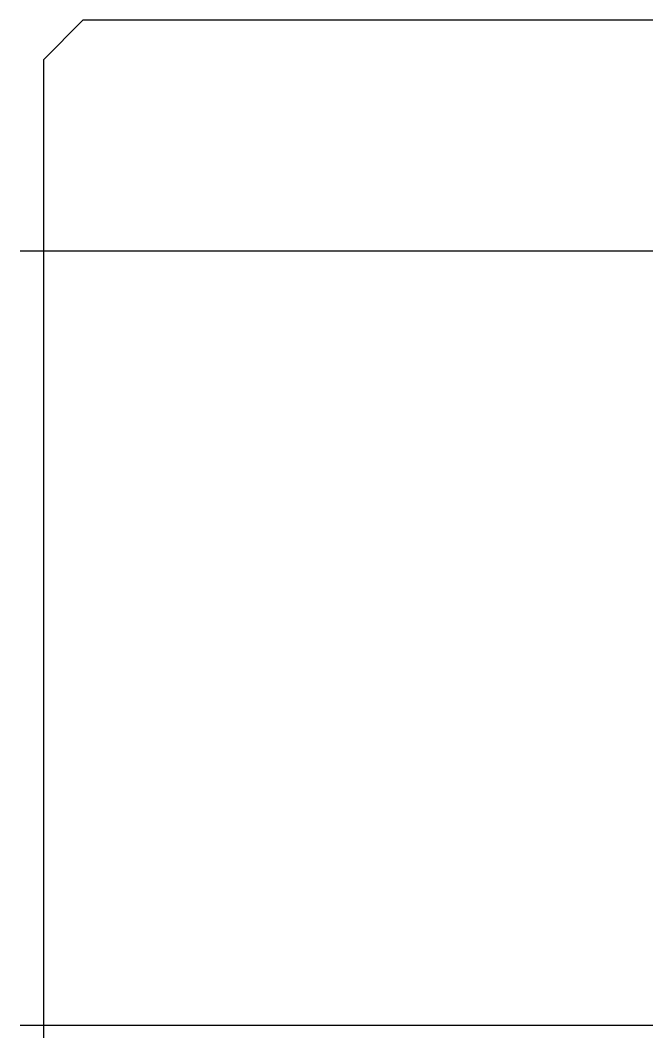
# Model space of a CAD drawing. Header units: millimetres. Extents: x -18 to 142, y -7 to 153.
# Drawn here: x -17.83 to -0.91, y 124.72 to 152.02 of the extents above; entities that cross this region are included whole.
import ezdxf

# ---------------------------------------------------------------- set-up
doc = ezdxf.new("R2010")
doc.units = ezdxf.units.MM
doc.layers.add('DICING', color=4, linetype='Continuous')
doc.layers.add('WAFER', color=1, linetype='Continuous')

msp = doc.modelspace()

# ---------------------------------------------------------------- linework, layer by layer
at = {"layer": 'DICING'}
for p, q in [((-17.83, 145.8), (142.17, 145.8)), ((-17.83, 145.8), (142.17, 145.8)), ((-17.83, 145.8), (142.17, 145.8)), ((-17.83, 145.8), (142.17, 145.8)), ((-17.83, 145.8), (142.17, 145.8)), ((-17.83, 145.8), (142.17, 145.8)), ((-17.83, 124.9), (142.17, 124.9)), ((-17.83, 124.9), (142.17, 124.9)), ((-17.83, 124.9), (142.17, 124.9)), ((-17.83, 124.9), (142.17, 124.9)), ((-17.83, 124.9), (142.17, 124.9)), ((-17.83, 124.9), (142.17, 124.9)), ((-17.83, 124.9), (142.17, 124.9)), ((-17.83, 124.9), (142.17, 124.9)), ((-17.83, 124.9), (142.17, 124.9)), ((-17.83, 124.9), (142.17, 124.9)), ((-17.83, 124.9), (142.17, 124.9)), ((-17.83, 124.9), (142.17, 124.9)), ((-17.83, 124.9), (142.17, 124.9)), ((-17.83, 124.9), (142.17, 124.9)), ((-17.83, 124.9), (142.17, 124.9)), ((-17.83, 124.9), (142.17, 124.9)), ((-17.83, 124.9), (142.17, 124.9)), ((-17.83, 124.9), (142.17, 124.9))]:
    msp.add_line(p, q, dxfattribs=at)
at = {"layer": 'WAFER'}
msp.add_lwpolyline([(-16.136, -6.725), (140.476, -6.725), (141.545, -5.656), (141.545, 150.956), (140.476, 152.025), (-16.136, 152.025), (-17.205, 150.956), (-17.205, -5.656), (-16.136, -6.725)], close=True, dxfattribs=at)

doc.saveas('drawing.dxf')
